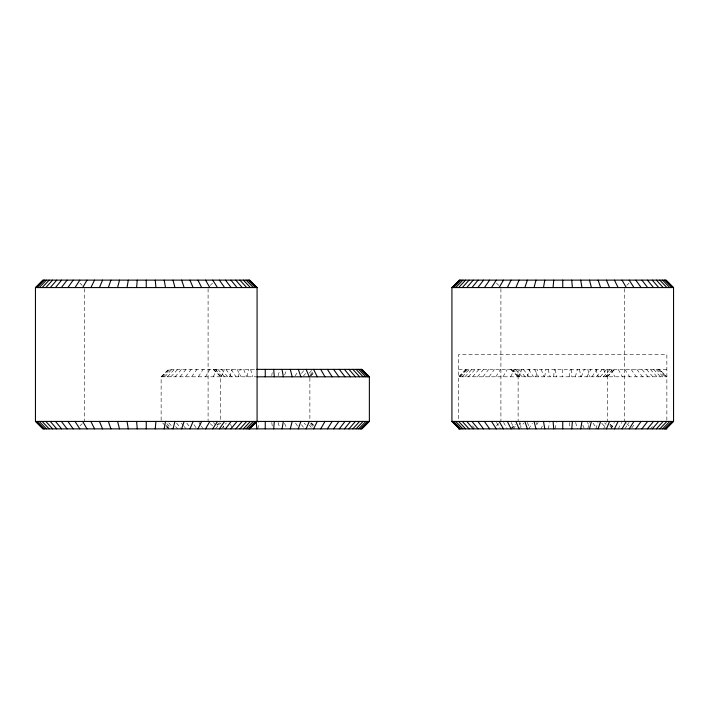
<?xml version="1.0" encoding="UTF-8"?>
<svg xmlns="http://www.w3.org/2000/svg" width="709" height="709" viewBox="0 0 709 709"><rect width="100%" height="100%" fill="white"/><g stroke="black" fill="none" stroke-linecap="round" stroke-linejoin="round"><path stroke-width="0.53" stroke-dasharray="3.54 2.66" d="M553.667 376.807L554.314 369.371M257.846 428.874L258.75 422.493M271.76 375.752L272.212 372.562M555.324 428.874L556.237 422.493M569.088 376.807L570.151 369.371M247.175 376.807L248.469 369.371M544.654 376.807L545.948 369.371M238.304 376.807L240.236 369.371M535.791 376.807L537.714 369.371M587.761 428.874L589.409 422.493M278.123 375.752L279.63 370.435M548.066 428.874L549.865 422.493M575.309 376.807L577.41 369.371M229.645 376.807L232.189 369.371M527.124 376.807L529.676 369.371M595.799 428.874L598.033 422.36M284.566 374.955L286.498 370.302M541.1 428.874L542.261 426.082M581.274 376.807L584.376 369.371M221.252 376.807L224.398 369.371M518.731 376.807L521.877 369.371M603.598 428.874L606.346 422.36M213.196 376.807L216.919 369.371M510.675 376.807L514.397 369.371M611.078 428.874L614.331 422.36M537.103 424.221L538.113 422.36M586.866 376.807L590.889 369.371M205.539 376.807L209.802 369.371M503.018 376.807L507.289 369.371M618.186 428.874L621.926 422.36M198.325 376.807L203.111 369.371M495.813 376.807L500.598 369.371M624.877 428.874L629.069 422.36M295.015 375.983L297.736 371.853M528.63 428.874L532.432 423.087M591.962 376.807L596.845 369.371M191.634 376.807L196.898 369.371M489.113 376.807L494.377 369.371M631.684 428.041L635.193 423.087M301.485 373.51L303.984 370.204M596.464 376.807L602.092 369.371M185.492 376.807L191.2 369.371M482.98 376.807L488.678 369.371M179.962 376.807L186.068 369.371M477.449 376.807L483.547 369.371M221.447 428.874L226.322 423.087M303.487 375.983L305.579 373.51M518.926 428.874L523.809 423.087M600.275 376.807L606.549 369.371M175.088 376.807L181.531 369.371M472.566 376.807L479.018 369.371M170.896 376.807L177.64 369.371M468.374 376.807L475.119 369.371M650.357 428.874L652.377 426.641M309.239 373.094L311.951 370.116M519.431 424.407L520.787 422.918M603.324 376.807L610.112 369.371M167.413 376.807L174.414 369.371M464.9 376.807L471.893 369.371M215.288 428.874L221.013 422.918M310.214 374.582L313.077 371.605M512.767 428.874L515.629 425.896M605.557 376.807L612.709 369.371M164.683 376.807L171.87 369.371M462.171 376.807L469.358 369.371M162.715 376.807L170.045 369.371M460.203 376.807L467.532 369.371M217.397 425.152L219.613 422.918M310.161 376.071L313.848 372.349M511.189 428.874L515.62 424.407M606.904 376.807L614.286 369.371M161.537 376.807L168.946 369.371M459.015 376.807L466.433 369.371M210.325 285.337L212.558 283.104M79.966 425.896L82.2 423.663M161.138 420.348L161.138 376.807L168.582 369.371L255.781 369.371M466.061 369.371L458.617 376.807L666.859 376.807L659.414 369.371M626.8 285.337L629.034 283.104M496.442 425.896L498.675 423.663M216.901 425.152L218.399 423.663M310.622 376.071L313.608 373.094M510.657 428.874L515.133 424.407M607.356 376.807L614.818 369.371M458.617 369.371L666.859 369.371M161.138 376.807L257.872 376.807M496.442 283.104L498.675 285.337M626.8 423.663L629.034 425.896M610.343 424.407L614.818 428.874M510.657 369.371L518.119 376.807M311.366 422.918L313.608 425.152M213.179 369.371L220.632 376.807L220.632 421.43M79.966 283.104L82.2 285.337M210.325 423.663L212.558 425.896M162.627 422.918L165.605 425.896M166.349 426.641L168.582 428.874M659.042 369.371L666.46 376.807M166.721 426.641L168.946 428.874M609.855 424.407L614.286 428.874M511.189 369.371L518.571 376.807M310.897 422.918L313.848 425.896M213.71 369.371L221.084 376.807M657.943 369.371L665.272 376.807M166.385 425.152L170.045 428.874M656.117 369.371L663.305 376.807M166.845 423.663L171.87 428.874M609.846 425.896L612.709 428.874M512.767 369.371L519.919 376.807M310.214 423.663L313.077 426.641M215.288 369.371L222.44 376.807M653.583 369.371L660.575 376.807M168.813 422.918L171.613 425.896M604.688 422.918L606.044 424.407M515.363 369.371L522.152 376.807M309.239 425.152L311.269 427.385M217.885 369.371L224.664 376.807M650.357 369.371L657.101 376.807M472.424 425.896L475.119 428.874M175.61 426.641L177.64 428.874M646.457 369.371L652.909 376.807M176.514 423.087L181.531 428.874M601.666 423.087L606.549 428.874M518.926 369.371L525.201 376.807M304.188 423.087L305.579 424.735M221.447 369.371L227.713 376.807M641.929 369.371L648.026 376.807M181.318 423.087L183.356 425.568M184.03 426.393L186.068 428.874M636.797 369.371L642.496 376.807M186.759 423.087L190.561 428.041M523.384 369.371L529.011 376.807M301.485 424.735L303.363 427.217M225.896 369.371L231.533 376.807M631.099 369.371L636.363 376.807M193.974 424.735L196.898 428.874M593.043 423.087L596.845 428.874M528.63 369.371L533.514 376.807M295.564 423.087L297.736 426.393M231.152 369.371L236.035 376.807M624.877 369.371L629.663 376.807M496.406 422.36L500.598 428.874M198.928 422.36L200.718 425.152M201.321 426.082L203.111 428.874M618.186 369.371L622.458 376.807M503.55 422.36L507.289 428.874M587.362 422.36L588.373 424.221M534.586 369.371L538.61 376.807M237.098 369.371L241.131 376.807M611.078 369.371L614.8 376.807M511.145 422.36L514.397 428.874M213.657 422.36L214.588 424.221M603.598 369.371L606.744 376.807M519.13 422.36L521.877 428.874M223.22 426.082L224.398 428.874M582.825 425.152L584.376 428.874M541.1 369.371L544.202 376.807M284.566 423.291L286.117 427.013M243.621 369.371L246.714 376.807M595.799 369.371L598.352 376.807M527.443 422.36L529.676 428.874M230.602 424.221L231.87 427.944M575.611 422.493L577.41 428.874M548.066 369.371L550.166 376.807M278.123 422.493L279.328 426.747M250.587 369.371L252.688 376.807M587.761 369.371L589.684 376.807M536.066 422.493L536.616 424.62M579.528 369.371L580.822 376.807M569.238 422.493L570.151 428.874M555.324 369.371L556.388 376.807M271.76 422.493L272.362 426.747M571.162 369.371L571.808 376.807M666.859 420.348L666.859 354.5L458.617 354.5L458.617 420.348M624.567 288.669L624.567 421.43M607.356 369.371L607.356 421.43M562.742 369.371L562.742 376.807M518.119 369.371L518.119 421.43M500.909 288.669L500.909 421.43M309.877 377.897L309.877 421.43M208.091 288.669L208.091 421.43M84.433 288.669L84.433 421.43"/><path stroke-width="1.06" d="M136.607 287.57L137.254 280.126M155.271 428.874L155.918 421.43M273.683 428.874L274.33 421.43M553.082 287.57L553.729 280.126M571.746 428.874L572.393 421.43M127.017 287.57L128.311 280.126M164.213 428.874L165.507 421.43M282.04 428.874L283.334 421.43M543.493 287.57L544.787 280.126M580.689 428.874L581.983 421.43M117.579 287.57L119.511 280.126M173.014 428.874L174.946 421.43M290.273 428.874L292.205 421.43M534.054 287.57L535.986 280.126M589.489 428.874L591.421 421.43M108.362 287.57L110.905 280.126M181.619 428.874L184.163 421.43M298.321 428.874L300.864 421.43M524.837 287.57L527.381 280.126M598.095 428.874L600.638 421.43M99.428 287.57L102.575 280.126M189.95 428.874L193.096 421.43M306.111 428.874L309.257 421.43M515.904 287.57L519.05 280.126M606.425 428.874L609.572 421.43M90.858 287.57L94.581 280.126M197.944 428.874L201.666 421.43M313.591 428.874L317.313 421.43M507.334 287.57L511.056 280.126M614.419 428.874L618.142 421.43M82.705 287.57L86.977 280.126M205.548 428.874L209.82 421.43M320.707 428.874L324.979 421.43M499.18 287.57L503.452 280.126M622.023 428.874L626.295 421.43M75.03 287.57L79.816 280.126M212.709 428.874L217.495 421.43M327.398 428.874L332.184 421.43M491.505 287.57L496.291 280.126M629.184 428.874L633.97 421.43M67.904 287.57L73.169 280.126M219.356 428.874L224.62 421.43M333.611 428.874L338.875 421.43M484.38 287.57L489.644 280.126M635.831 428.874L641.096 421.43M61.373 287.57L67.08 280.126M225.444 428.874L231.152 421.43M339.31 428.874L345.017 421.43M477.848 287.57L483.556 280.126M641.92 428.874L647.627 421.43M55.488 287.57L61.586 280.126M230.939 428.874L237.036 421.43M344.45 428.874L350.547 421.43M471.964 287.57L478.061 280.126M647.414 428.874L653.512 421.43M50.295 287.57L56.747 280.126M235.778 428.874L242.23 421.43M466.77 287.57L473.222 280.126M348.979 428.874L355.422 421.43M652.253 428.874L658.705 421.43M45.828 287.57L52.581 280.126M239.943 428.874L246.697 421.43M462.303 287.57L469.057 280.126M352.869 428.874L359.623 421.43M656.419 428.874L663.172 421.43M42.132 287.57L49.125 280.126M243.4 428.874L250.392 421.43M458.608 287.57L465.6 280.126M356.104 428.874L363.097 421.43M659.875 428.874L666.868 421.43M39.225 287.57L46.413 280.126M246.112 428.874L253.299 421.43M455.701 287.57L462.888 280.126M358.639 428.874L365.826 421.43M662.587 428.874L669.775 421.43M37.134 287.57L44.463 280.126M248.061 428.874L255.391 421.43M453.609 287.57L460.939 280.126M360.464 428.874L367.794 421.43M664.537 428.874L671.866 421.43M35.875 287.57L43.284 280.126M249.24 428.874L256.649 421.43M452.351 287.57L459.76 280.126M361.563 428.874L368.981 421.43M665.716 428.874L673.125 421.43M256.826 369.371L361.927 369.371L369.371 376.807L369.371 421.43L361.927 428.874L42.895 428.874L35.45 421.43L35.45 287.57L42.895 280.126L249.63 280.126L257.075 287.57L257.075 421.43L249.63 428.874M459.37 428.874L451.925 421.43L451.925 287.57L459.37 280.126L666.106 280.126L673.55 287.57L673.55 421.43L666.106 428.874M35.45 287.57L257.075 287.57M451.925 287.57L673.55 287.57M257.19 376.807L369.371 376.807M35.45 421.43L369.371 421.43M451.925 421.43L673.55 421.43M458.617 428.874L666.859 428.874M665.716 280.126L673.125 287.57M452.351 421.43L459.76 428.874M361.563 369.371L368.981 376.807M249.24 280.126L256.649 287.57M35.875 421.43L43.284 428.874M664.537 280.126L671.866 287.57M453.609 421.43L460.939 428.874M360.464 369.371L367.794 376.807M248.061 280.126L255.391 287.57M37.134 421.43L44.463 428.874M662.587 280.126L669.775 287.57M455.701 421.43L462.888 428.874M358.639 369.371L365.826 376.807M246.112 280.126L253.299 287.57M39.225 421.43L46.413 428.874M659.875 280.126L666.868 287.57M458.608 421.43L465.6 428.874M356.104 369.371L363.097 376.807M243.4 280.126L250.392 287.57M42.132 421.43L49.125 428.874M656.419 280.126L663.172 287.57M462.303 421.43L469.057 428.874M352.869 369.371L359.623 376.807M239.943 280.126L246.697 287.57M45.828 421.43L52.581 428.874M652.253 280.126L658.705 287.57M466.77 421.43L473.222 428.874M348.979 369.371L355.422 376.807M235.778 280.126L242.23 287.57M50.295 421.43L56.747 428.874M647.414 280.126L653.512 287.57M471.964 421.43L478.061 428.874M344.45 369.371L350.547 376.807M230.939 280.126L237.036 287.57M55.488 421.43L61.586 428.874M641.92 280.126L647.627 287.57M477.848 421.43L483.556 428.874M339.31 369.371L345.017 376.807M225.444 280.126L231.152 287.57M61.373 421.43L67.08 428.874M635.831 280.126L641.096 287.57M484.38 421.43L489.644 428.874M333.611 369.371L338.875 376.807M219.356 280.126L224.62 287.57M67.904 421.43L73.169 428.874M629.184 280.126L633.97 287.57M491.505 421.43L496.291 428.874M327.398 369.371L332.184 376.807M212.709 280.126L217.495 287.57M75.03 421.43L79.816 428.874M622.023 280.126L626.295 287.57M499.18 421.43L503.452 428.874M320.707 369.371L324.979 376.807M205.548 280.126L209.82 287.57M82.705 421.43L86.977 428.874M614.419 280.126L618.142 287.57M507.334 421.43L511.056 428.874M313.591 369.371L317.313 376.807M197.944 280.126L201.666 287.57M90.858 421.43L94.581 428.874M606.425 280.126L609.572 287.57M515.904 421.43L519.05 428.874M306.111 369.371L309.257 376.807M189.95 280.126L193.096 287.57M99.428 421.43L102.575 428.874M598.095 280.126L600.638 287.57M524.837 421.43L527.381 428.874M298.321 369.371L300.864 376.807M181.619 280.126L184.163 287.57M108.362 421.43L110.905 428.874M589.489 280.126L591.421 287.57M534.054 421.43L535.986 428.874M290.273 369.371L292.205 376.807M173.014 280.126L174.946 287.57M117.579 421.43L119.511 428.874M580.689 280.126L581.983 287.57M543.493 421.43L544.787 428.874M282.04 369.371L283.334 376.807M164.213 280.126L165.507 287.57M127.017 421.43L128.311 428.874M571.746 280.126L572.393 287.57M553.082 421.43L553.729 428.874M273.683 369.371L274.33 376.807M256.179 421.43L256.826 428.874M155.271 280.126L155.918 287.57M136.607 421.43L137.254 428.874M562.742 280.126L562.742 287.57M562.742 421.43L562.742 428.874M265.255 369.371L265.255 376.807M265.255 421.43L265.255 428.874M146.258 280.126L146.258 287.57M146.258 421.43L146.258 428.874"/></g></svg>
